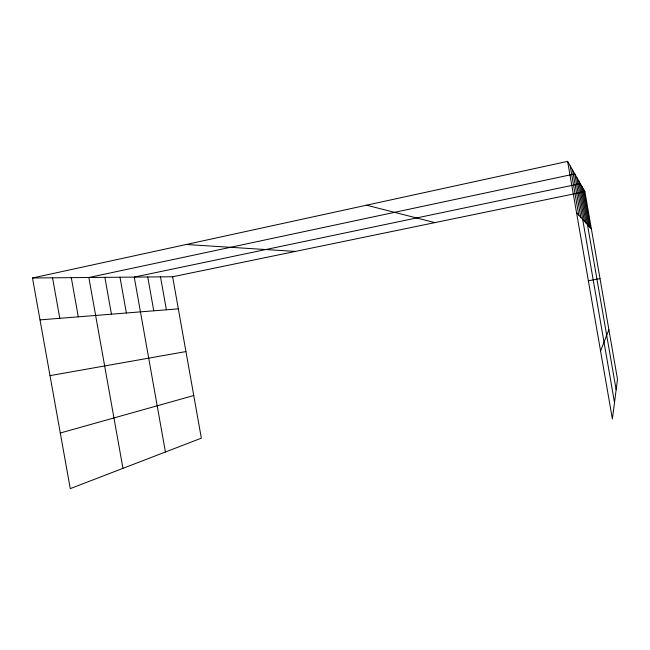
<?xml version="1.0" encoding="UTF-8"?>
<svg xmlns="http://www.w3.org/2000/svg" width="650" height="650" viewBox="0 0 650 650"><rect width="100%" height="100%" fill="white"/><g stroke="black" fill="none" stroke-linecap="round" stroke-linejoin="round"><path stroke-width="0.97" d="M600.567 350.967L608.896 329.713M60.288 433.006L193.757 395.533M32.5 277.997L172.632 276.762L201.346 438.173L70.265 488.629L32.5 277.997L567.613 161.371L584.911 191.636L617.5 379.275L612.389 418.974L567.613 161.371M172.632 276.762L584.911 191.636M588.372 280.808L600.015 278.606M50.001 375.635L185.941 351.561M40.008 319.889L178.336 308.848M186.209 244.498L295.376 251.42M366.535 205.197L434.858 222.617M576.517 212.623L591.386 228.954M71.281 277.656L78.293 316.834M52.536 277.818L59.792 318.313M160.509 276.868L166.376 309.806M147.737 276.981L153.766 310.814M165.425 452.002L134.249 277.095L580.344 183.649L616.151 389.756M119.982 277.225L126.368 312.999M104.878 277.355L111.451 314.194M122.956 468.349L88.847 277.501L574.779 173.916L614.502 402.529M583.481 189.142L590.159 227.606M581.961 186.485L588.851 226.168M578.614 180.627L585.975 223.007M576.761 177.385L584.383 221.26M572.577 170.056L580.783 217.311M570.196 165.888L578.736 215.061"/></g></svg>
